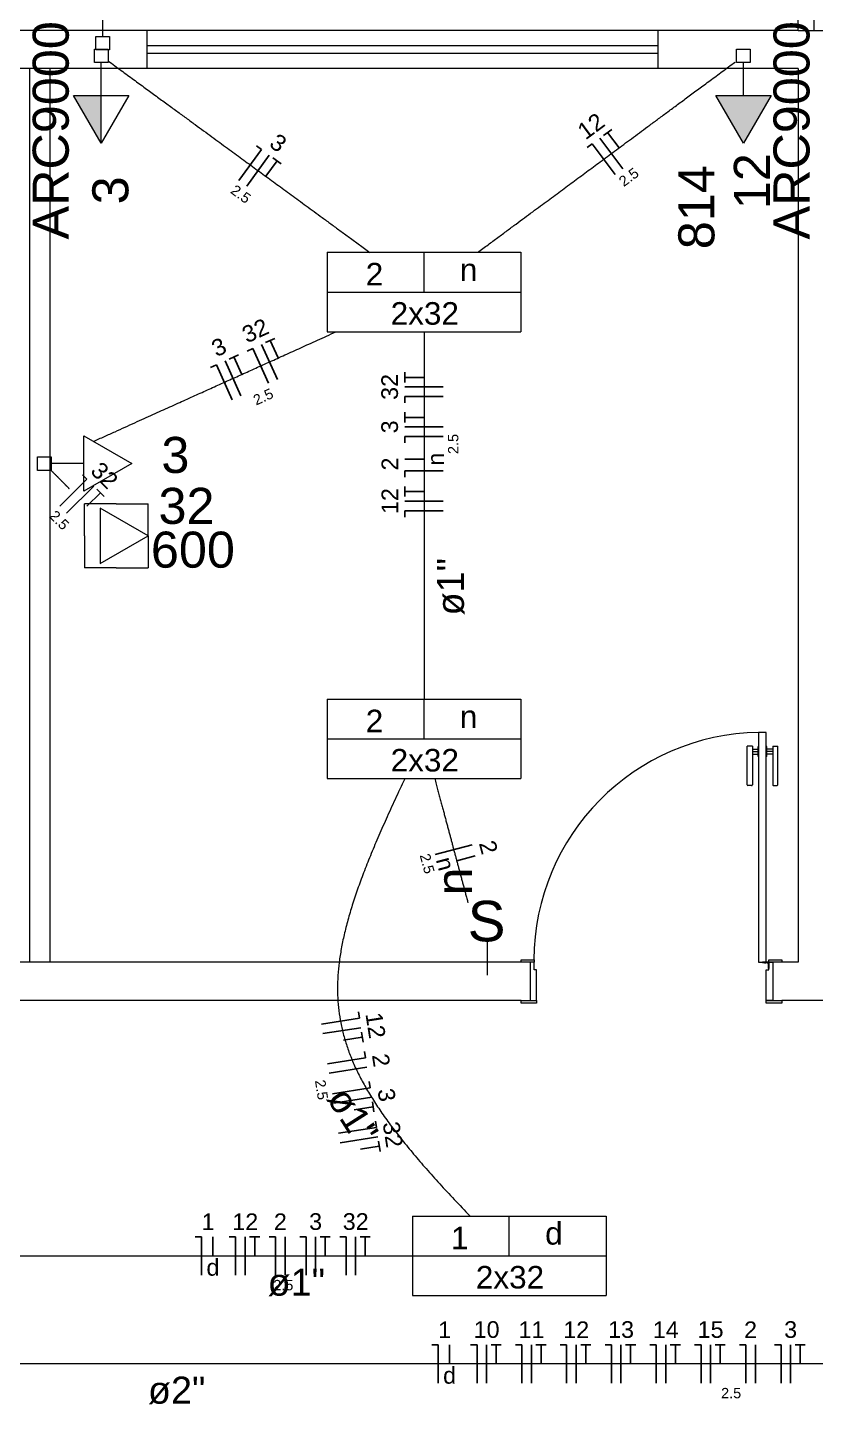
# Model space of a CAD drawing. Header units: millimetres. Extents: x -130 to 1399, y -90 to 1288.
# Drawn here: x 1115.65 to 1118.74, y 1243.83 to 1249.23 of the extents above; entities that cross this region are included whole.
import ezdxf

# ---------------------------------------------------------------- set-up
doc = ezdxf.new("R2010")
doc.units = ezdxf.units.MM
doc.header["$LTSCALE"] = 0.01
doc.linetypes.add('DOT2', pattern=[3.175, 0, -3.175])
for name, color, linetype, lineweight in [('Arquitetura', 134, 'Continuous', 5), ('EL-Condutos', 3, 'Continuous', 13), ('EL-Fios', 9, 'Continuous', 25), ('EL-Textos condutos', 7, 'Continuous', 20), ('EL-Textos fios', 7, 'Continuous', 20), ('EL-Textos pontos', 5, 'Continuous', 20), ('P-SIMBOL', 5, 'Continuous', 5)]:
    doc.layers.add(name, color=color, linetype=linetype, lineweight=lineweight)
doc.styles.add('ARIAL', font='arial.ttf')

msp = doc.modelspace()

# ---------------------------------------------------------------- hatches: boundary and pattern name
at = {"layer": 'P-SIMBOL', "linetype": 'Continuous'}
for points in [[(1115.9425, 1248.9662), (1115.9425, 1248.7787), (1115.8343, 1248.9662)], [(1118.3486, 1248.9662), (1118.4569, 1248.7787), (1118.5651, 1248.9662)]]:
    msp.add_hatch(color=256, dxfattribs=at).paths.add_polyline_path(points)

# ---------------------------------------------------------------- linework, layer by layer
at = {"layer": 'Arquitetura'}
for p, q in [((1118.6714, 1249.2207), (1118.6714, 1251.2207)), ((1118.7319, 1251.2207), (1118.7319, 1249.2207)), ((1116.1214, 1249.2207), (1116.1214, 1249.0707)), ((1118.1214, 1249.2207), (1118.1214, 1249.0707)), ((1118.6714, 1249.2207), (1118.8219, 1249.2207)), ((1115.6614, 1249.0707), (1115.6614, 1245.5707)), ((1115.7414, 1249.0707), (1115.7414, 1245.5707)), ((1118.6714, 1249.0707), (1118.6714, 1245.5707)), ((1118.5404, 1245.5692), (1118.5434, 1245.5692)), ((1118.5549, 1245.5542), (1118.5549, 1245.5572))]:
    msp.add_line(p, q, dxfattribs=at)
at = {"layer": 'Arquitetura', "linetype": 'Continuous'}
for p, q in [((1118.6714, 1249.2207), (1107.2719, 1249.2207)), ((1118.1214, 1249.1607), (1116.1214, 1249.1607)), ((1118.1214, 1249.1307), (1116.1214, 1249.1307)), ((1118.6714, 1249.0707), (1112.8219, 1249.0707)), ((1117.5864, 1245.5707), (1112.8219, 1245.5707)), ((1118.6714, 1245.5707), (1118.6069, 1245.5707)), ((1117.5864, 1245.4207), (1112.6714, 1245.4207)), ((1118.8219, 1245.4207), (1118.6069, 1245.4207))]:
    msp.add_line(p, q, dxfattribs=at)
at = {"layer": 'Arquitetura', "color": 2}
for p, q in [((1118.5464, 1246.4707), (1118.5164, 1246.4707)), ((1118.5164, 1246.4707), (1118.5164, 1245.5707)), ((1118.5464, 1245.5707), (1118.5464, 1246.4707)), ((1118.5164, 1245.5707), (1118.5464, 1245.5707))]:
    msp.add_line(p, q, dxfattribs=at)
at = {"layer": 'Arquitetura', "color": 3, "linetype": 'Continuous'}
for p, q in [((1118.4714, 1246.2657), (1118.4714, 1246.4172)), ((1118.4919, 1246.4172), (1118.4919, 1246.2657)), ((1118.5144, 1246.3762), (1118.5144, 1246.4157)), ((1118.5484, 1246.3762), (1118.5484, 1246.4157)), ((1118.5719, 1246.4172), (1118.5719, 1246.2657)), ((1118.5914, 1246.2657), (1118.5914, 1246.4172)), ((1118.4884, 1246.2627), (1118.4739, 1246.2627)), ((1118.5754, 1246.2627), (1118.5889, 1246.2627))]:
    msp.add_line(p, q, dxfattribs=at)
at = {"layer": 'Arquitetura', "color": 3}
for p, q in [((1118.4919, 1246.4172), (1118.4714, 1246.4172)), ((1118.4919, 1246.4057), (1118.5144, 1246.4057)), ((1118.4919, 1246.3957), (1118.5144, 1246.3957)), ((1118.4919, 1246.3857), (1118.5144, 1246.3857)), ((1118.5144, 1246.4157), (1118.5164, 1246.4157)), ((1118.5484, 1246.4157), (1118.5464, 1246.4157)), ((1118.5719, 1246.4057), (1118.5484, 1246.4057)), ((1118.5719, 1246.3957), (1118.5484, 1246.3957)), ((1118.5719, 1246.3857), (1118.5484, 1246.3857)), ((1118.5719, 1246.4172), (1118.5914, 1246.4172)), ((1118.5144, 1246.3762), (1118.5164, 1246.3762)), ((1118.5484, 1246.3762), (1118.5464, 1246.3762))]:
    msp.add_line(p, q, dxfattribs=at)
for points in [[(1117.5864, 1245.5807), (1117.6369, 1245.5807), (1117.6369, 1245.5707), (1117.5864, 1245.5707), (1117.5864, 1245.5807)], [(1118.5564, 1245.5807), (1118.6069, 1245.5807), (1118.6069, 1245.5707), (1118.5564, 1245.5707), (1118.5564, 1245.5807)], [(1117.5864, 1245.4207), (1117.6469, 1245.4207), (1117.6469, 1245.4107), (1117.5864, 1245.4107), (1117.5864, 1245.4207)], [(1118.5464, 1245.4207), (1118.5719, 1245.4207), (1118.6069, 1245.4207), (1118.6069, 1245.4107), (1118.5464, 1245.4107), (1118.5464, 1245.4207)]]:
    msp.add_lwpolyline(points, close=True, dxfattribs=at)
at = {"layer": 'Arquitetura', "color": 2}
for points in [[(1117.6469, 1245.5407), (1117.6369, 1245.5407), (1117.6369, 1245.5707), (1117.6214, 1245.5707), (1117.6214, 1245.4207), (1117.6469, 1245.4207), (1117.6469, 1245.5407)], [(1118.5464, 1245.5407), (1118.5564, 1245.5407), (1118.5564, 1245.5707), (1118.5719, 1245.5707), (1118.5719, 1245.4207), (1118.5464, 1245.4207), (1118.5464, 1245.5407)]]:
    msp.add_lwpolyline(points, close=True, dxfattribs=at)
at = {"layer": 'Arquitetura', "color": 1}
for points in [[(1118.5524, 1245.5697), (1118.5544, 1245.5707), (1118.5544, 1245.5707), (1118.5519, 1245.5707), (1118.5319, 1245.5707), (1118.5319, 1245.5697), (1118.5524, 1245.5697)], [(1118.5554, 1245.5662), (1118.5564, 1245.5682), (1118.5564, 1245.5682), (1118.5564, 1245.5657), (1118.5564, 1245.5457), (1118.5554, 1245.5457), (1118.5554, 1245.5662)]]:
    msp.add_lwpolyline(points, dxfattribs=at)
at = {"layer": 'Arquitetura'}
for points in [[(1118.5389, 1245.5687), (1118.5404, 1245.5692), (1118.5404, 1245.5697)], [(1118.5414, 1245.5687), (1118.5414, 1245.5682), (1118.5389, 1245.5682), (1118.5389, 1245.5687), (1118.5444, 1245.5687), (1118.5444, 1245.5682), (1118.5419, 1245.5682), (1118.5419, 1245.5687)], [(1118.5444, 1245.5687), (1118.5434, 1245.5692), (1118.5434, 1245.5697)], [(1118.5544, 1245.5587), (1118.5549, 1245.5572), (1118.5554, 1245.5572)], [(1118.5544, 1245.5557), (1118.5544, 1245.5557), (1118.5544, 1245.5532), (1118.5544, 1245.5532), (1118.5544, 1245.5587), (1118.5544, 1245.5587), (1118.5544, 1245.5562), (1118.5544, 1245.5562)], [(1118.5544, 1245.5532), (1118.5549, 1245.5542), (1118.5554, 1245.5542)]]:
    msp.add_lwpolyline(points, dxfattribs=at)
at = {"layer": 'Arquitetura', "color": 1}
msp.add_circle((1118.5544, 1245.5682), 0.0025, dxfattribs=at)
at = {"layer": 'Arquitetura'}
msp.add_arc((1118.5289, 1245.5787), 0.8921, 90.7769, 179.871, dxfattribs=at)
at = {"layer": 'Arquitetura', "color": 3, "linetype": 'Continuous'}
for centre, start, end in [((1118.4744, 1246.2657), 180, 260.538), ((1118.4889, 1246.2657), 260.538, 0), ((1118.5749, 1246.2657), 180, 279.462), ((1118.5884, 1246.2657), 279.462, 0)]:
    msp.add_arc(centre, 0.003, start, end, dxfattribs=at)
at = {"layer": 'EL-Condutos', "linetype": 'Continuous'}
for points in [[(1115.9695, 1249.101), (1116.0207, 1249.0635), (1116.0692, 1249.028), (1116.1149, 1248.9945), (1116.1582, 1248.9629), (1116.1991, 1248.9329), (1116.238, 1248.9045), (1116.2749, 1248.8775), (1116.31, 1248.8518), (1116.3435, 1248.8273), (1116.3756, 1248.8038), (1116.4064, 1248.7812), (1116.4362, 1248.7594), (1116.4651, 1248.7382), (1116.4934, 1248.7176), (1116.521, 1248.6973), (1116.5484, 1248.6773), (1116.5755, 1248.6574), (1116.6027, 1248.6375), (1116.6301, 1248.6175), (1116.6578, 1248.5972), (1116.6861, 1248.5765), (1116.715, 1248.5553), (1116.7449, 1248.5335), (1116.7759, 1248.5108), (1116.8081, 1248.4873), (1116.8417, 1248.4626), (1116.8769, 1248.4368), (1116.914, 1248.4097), (1116.953, 1248.3812), (1116.9941, 1248.3511)], [(1117.4164, 1248.3511), (1117.457, 1248.3811), (1117.4954, 1248.4095), (1117.5319, 1248.4365), (1117.5667, 1248.4622), (1117.5999, 1248.4868), (1117.6317, 1248.5103), (1117.6622, 1248.5329), (1117.6917, 1248.5547), (1117.7202, 1248.5758), (1117.7481, 1248.5964), (1117.7755, 1248.6167), (1117.8024, 1248.6366), (1117.8292, 1248.6564), (1117.856, 1248.6762), (1117.8829, 1248.6961), (1117.9102, 1248.7163), (1117.9379, 1248.7368), (1117.9664, 1248.7579), (1117.9957, 1248.7796), (1118.026, 1248.802), (1118.0575, 1248.8253), (1118.0904, 1248.8497), (1118.1249, 1248.8751), (1118.1611, 1248.9019), (1118.1991, 1248.9301), (1118.2393, 1248.9598), (1118.2817, 1248.9911), (1118.3265, 1249.0243), (1118.3739, 1249.0594), (1118.4241, 1249.0965)], [(1115.9116, 1247.6106), (1115.9551, 1247.6302), (1115.9965, 1247.6489), (1116.0361, 1247.6668), (1116.074, 1247.684), (1116.1103, 1247.7004), (1116.1451, 1247.7161), (1116.1786, 1247.7312), (1116.2108, 1247.7458), (1116.242, 1247.7599), (1116.2722, 1247.7735), (1116.3015, 1247.7868), (1116.3301, 1247.7997), (1116.3581, 1247.8123), (1116.3856, 1247.8248), (1116.4127, 1247.837), (1116.4397, 1247.8492), (1116.4665, 1247.8613), (1116.4933, 1247.8734), (1116.5203, 1247.8856), (1116.5475, 1247.8979), (1116.5751, 1247.9104), (1116.6033, 1247.9231), (1116.632, 1247.9361), (1116.6616, 1247.9495), (1116.692, 1247.9632), (1116.7234, 1247.9774), (1116.7559, 1247.9921), (1116.7898, 1248.0074), (1116.8249, 1248.0233), (1116.8616, 1248.0399)], [(1117.2064, 1248.0396), (1117.2064, 1247.9741), (1117.2064, 1247.9123), (1117.2064, 1247.8538), (1117.2064, 1247.7985), (1117.2064, 1247.746), (1117.2064, 1247.6961), (1117.2064, 1247.6485), (1117.2064, 1247.603), (1117.2064, 1247.5593), (1117.2064, 1247.5172), (1117.2064, 1247.4763), (1117.2064, 1247.4365), (1117.2064, 1247.3975), (1117.2064, 1247.359), (1117.2064, 1247.3207), (1117.2064, 1247.2825), (1117.2064, 1247.244), (1117.2064, 1247.2049), (1117.2064, 1247.1651), (1117.2064, 1247.1243), (1117.2064, 1247.0821), (1117.2064, 1247.0385), (1117.2064, 1246.993), (1117.2064, 1246.9454), (1117.2064, 1246.8955), (1117.2064, 1246.843), (1117.2064, 1246.7876), (1117.2064, 1246.7292), (1117.2064, 1246.6673), (1117.2064, 1246.6019)], [(1117.1307, 1246.2888), (1117.0928, 1246.2081), (1117.0578, 1246.1312), (1117.0255, 1246.0578), (1116.9961, 1245.9878), (1116.9696, 1245.9207), (1116.946, 1245.8566), (1116.9255, 1245.795), (1116.908, 1245.7358), (1116.8935, 1245.6788), (1116.8822, 1245.6237), (1116.8741, 1245.5703), (1116.8692, 1245.5184), (1116.8676, 1245.4678), (1116.8693, 1245.4181), (1116.8744, 1245.3693), (1116.8829, 1245.321), (1116.8948, 1245.2731), (1116.9103, 1245.2253), (1116.9292, 1245.1773), (1116.9518, 1245.1291), (1116.9781, 1245.0802), (1117.008, 1245.0306), (1117.0417, 1244.9799), (1117.0791, 1244.928), (1117.1204, 1244.8746), (1117.1655, 1244.8195), (1117.2146, 1244.7625), (1117.2676, 1244.7033), (1117.3247, 1244.6417), (1117.3858, 1244.5775)], [(1117.248, 1246.2904), (1117.2538, 1246.2687), (1117.2594, 1246.2478), (1117.2648, 1246.2278), (1117.2699, 1246.2084), (1117.275, 1246.1897), (1117.2798, 1246.1717), (1117.2845, 1246.1542), (1117.289, 1246.1373), (1117.2934, 1246.1209), (1117.2977, 1246.1048), (1117.3019, 1246.0892), (1117.306, 1246.074), (1117.31, 1246.059), (1117.3139, 1246.0443), (1117.3178, 1246.0297), (1117.3216, 1246.0154), (1117.3255, 1246.0011), (1117.3293, 1245.9869), (1117.3331, 1245.9727), (1117.3369, 1245.9585), (1117.3407, 1245.9442), (1117.3446, 1245.9298), (1117.3485, 1245.9152), (1117.3524, 1245.9003), (1117.3565, 1245.8852), (1117.3606, 1245.8698), (1117.3649, 1245.854), (1117.3692, 1245.8378), (1117.3737, 1245.8211), (1117.3783, 1245.8039)], [(1115.471, 1244.4207), (1115.5441, 1244.4207), (1115.6137, 1244.4207), (1115.6801, 1244.4207), (1115.7435, 1244.4207), (1115.8042, 1244.4207), (1115.8624, 1244.4207), (1115.9184, 1244.4207), (1115.9724, 1244.4207), (1116.0247, 1244.4207), (1116.0755, 1244.4207), (1116.1251, 1244.4207), (1116.1737, 1244.4207), (1116.2215, 1244.4207), (1116.2689, 1244.4207), (1116.316, 1244.4207), (1116.3631, 1244.4207), (1116.4104, 1244.4207), (1116.4583, 1244.4207), (1116.5069, 1244.4207), (1116.5564, 1244.4207), (1116.6072, 1244.4207), (1116.6595, 1244.4207), (1116.7136, 1244.4207), (1116.7696, 1244.4207), (1116.8278, 1244.4207), (1116.8885, 1244.4207), (1116.9519, 1244.4207), (1117.0183, 1244.4207), (1117.0879, 1244.4207), (1117.161, 1244.4207)], [(1120.257, 1243.9977), (1119.9703, 1243.9977), (1119.7014, 1243.9977), (1119.449, 1243.9977), (1119.2119, 1243.9977), (1118.9889, 1243.9977), (1118.7786, 1243.9977), (1118.5798, 1243.9977), (1118.3912, 1243.9977), (1118.2115, 1243.9977), (1118.0395, 1243.9977), (1117.8739, 1243.9977), (1117.7135, 1243.9977), (1117.557, 1243.9977), (1117.403, 1243.9977), (1117.2504, 1243.9977), (1117.0978, 1243.9977), (1116.9441, 1243.9977), (1116.7878, 1243.9977), (1116.6278, 1243.9977), (1116.4629, 1243.9977), (1116.2916, 1243.9977), (1116.1128, 1243.9977), (1115.9252, 1243.9977), (1115.7275, 1243.9977), (1115.5184, 1243.9977), (1115.2967, 1243.9977), (1115.0612, 1243.9977), (1114.8104, 1243.9977), (1114.5433, 1243.9977), (1114.2585, 1243.9977)], [(1118.0701, 1242.5504), (1118.1675, 1242.6111), (1118.2594, 1242.6684), (1118.3462, 1242.7225), (1118.4283, 1242.7737), (1118.5061, 1242.8222), (1118.58, 1242.8683), (1118.6505, 1242.9122), (1118.7179, 1242.9543), (1118.7827, 1242.9947), (1118.8453, 1243.0337), (1118.906, 1243.0715), (1118.9653, 1243.1085), (1119.0237, 1243.1449), (1119.0814, 1243.1809), (1119.1389, 1243.2167), (1119.1967, 1243.2528), (1119.2551, 1243.2892), (1119.3146, 1243.3263), (1119.3755, 1243.3642), (1119.4383, 1243.4034), (1119.5034, 1243.444), (1119.5711, 1243.4862), (1119.642, 1243.5304), (1119.7164, 1243.5768), (1119.7947, 1243.6256), (1119.8773, 1243.6771), (1119.9646, 1243.7316), (1120.0572, 1243.7892), (1120.1552, 1243.8504), (1120.2593, 1243.9152)]]:
    msp.add_spline(points, degree=3, dxfattribs=at)
at = {"layer": 'EL-Condutos', "linetype": 'DOT2', "ltscale": 0.05}
msp.add_spline([(1115.746, 1247.4973), (1115.7522, 1247.4911), (1115.7582, 1247.4851), (1115.764, 1247.4793), (1115.7696, 1247.4737), (1115.775, 1247.4682), (1115.7803, 1247.4629), (1115.7853, 1247.4578), (1115.7903, 1247.4529), (1115.7951, 1247.4481), (1115.7997, 1247.4434), (1115.8042, 1247.4388), (1115.8087, 1247.4344), (1115.8129, 1247.4301), (1115.8171, 1247.4259), (1115.8212, 1247.4218), (1115.8252, 1247.4178), (1115.8292, 1247.4138), (1115.833, 1247.4099), (1115.8368, 1247.4061), (1115.8406, 1247.4024), (1115.8442, 1247.3987), (1115.8479, 1247.395), (1115.8515, 1247.3913), (1115.8551, 1247.3877), (1115.8587, 1247.3841), (1115.8623, 1247.3805), (1115.8659, 1247.3769), (1115.8695, 1247.3732), (1115.8732, 1247.3696), (1115.8768, 1247.3659)], degree=3, dxfattribs=at)
at = {"layer": 'EL-Fios'}
for p, q in [((1117.9092, 1248.8089), (1117.9414, 1248.8327)), ((1117.9699, 1248.7605), (1117.9253, 1248.8208)), ((1116.5502, 1248.769), (1116.5703, 1248.7542)), ((1117.8449, 1248.7613), (1117.865, 1248.7762)), ((1117.9542, 1248.6556), (1117.865, 1248.7762)), ((1117.9844, 1248.6779), (1117.8952, 1248.7985)), ((1116.4817, 1248.6331), (1116.5703, 1248.7542)), ((1116.512, 1248.611), (1116.6006, 1248.732)), ((1116.5866, 1248.6494), (1116.6309, 1248.7099)), ((1116.6147, 1248.7217), (1116.647, 1248.6981)), ((1116.5862, 1247.9977), (1116.6226, 1248.0142)), ((1116.6353, 1247.9376), (1116.6044, 1248.0059)), ((1116.4434, 1247.9332), (1116.4799, 1247.9497)), ((1116.5133, 1247.9648), (1116.5361, 1247.9751)), ((1116.5978, 1247.8384), (1116.5361, 1247.9751)), ((1116.632, 1247.8538), (1116.5702, 1247.9905)), ((1116.3705, 1247.9003), (1116.3933, 1247.9106)), ((1116.4551, 1247.7739), (1116.3933, 1247.9106)), ((1116.4893, 1247.7893), (1116.4275, 1247.926)), ((1116.4925, 1247.8731), (1116.4617, 1247.9414)), ((1117.1314, 1247.8416), (1117.1314, 1247.8816)), ((1117.2064, 1247.8616), (1117.1314, 1247.8616)), ((1117.2814, 1247.8241), (1117.1314, 1247.8241)), ((1117.2814, 1247.7866), (1117.1314, 1247.7866)), ((1117.1314, 1247.7616), (1117.1314, 1247.7866)), ((1117.1314, 1247.685), (1117.1314, 1247.725)), ((1117.2064, 1247.705), (1117.1314, 1247.705)), ((1117.2814, 1247.6675), (1117.1314, 1247.6675)), ((1117.2814, 1247.63), (1117.1314, 1247.63)), ((1117.1314, 1247.605), (1117.1314, 1247.63)), ((1117.2064, 1247.541), (1117.1314, 1247.541)), ((1115.7801, 1247.3568), (1115.8864, 1247.4626)), ((1115.8688, 1247.4803), (1115.8864, 1247.4626)), ((1117.2814, 1247.4961), (1117.1314, 1247.4961)), ((1117.1314, 1247.4711), (1117.1314, 1247.4961)), ((1115.8066, 1247.3302), (1115.9129, 1247.436)), ((1115.8862, 1247.3565), (1115.9393, 1247.4094)), ((1115.9252, 1247.4236), (1115.9535, 1247.3953)), ((1117.1314, 1247.3945), (1117.1314, 1247.4345)), ((1117.2064, 1247.4145), (1117.1314, 1247.4145)), ((1117.2814, 1247.377), (1117.1314, 1247.377)), ((1117.2814, 1247.3395), (1117.1314, 1247.3395)), ((1117.1314, 1247.3145), (1117.1314, 1247.3395)), ((1117.2502, 1245.9922), (1117.3951, 1246.031)), ((1117.3343, 1245.9683), (1117.4067, 1245.9877)), ((1116.9492, 1245.376), (1116.953, 1245.3513)), ((1116.8048, 1245.3282), (1116.953, 1245.3513)), ((1116.8106, 1245.2911), (1116.9588, 1245.3143)), ((1116.8905, 1245.2656), (1116.9646, 1245.2772)), ((1116.9615, 1245.297), (1116.9677, 1245.2574)), ((1116.829, 1245.1734), (1116.9772, 1245.1965)), ((1116.9733, 1245.2212), (1116.9772, 1245.1965)), ((1116.8348, 1245.1364), (1116.983, 1245.1595)), ((1116.9917, 1245.1035), (1116.9955, 1245.0788)), ((1116.8473, 1245.0557), (1116.9955, 1245.0788)), ((1116.8531, 1245.0187), (1117.0013, 1245.0418)), ((1116.933, 1244.9932), (1117.0071, 1245.0047)), ((1117.004, 1245.0245), (1117.0102, 1244.985)), ((1116.8715, 1244.901), (1117.0197, 1244.9241)), ((1117.0158, 1244.9488), (1117.0197, 1244.9241)), ((1116.8773, 1244.8639), (1117.0255, 1244.887)), ((1117.0282, 1244.8697), (1117.0343, 1244.8302)), ((1116.9571, 1244.8384), (1117.0312, 1244.85)), ((1116.3098, 1244.4957), (1116.3348, 1244.4957)), ((1116.3348, 1244.3457), (1116.3348, 1244.4957)), ((1116.3796, 1244.4207), (1116.3796, 1244.4957)), ((1116.4436, 1244.4957), (1116.4686, 1244.4957)), ((1116.4686, 1244.3457), (1116.4686, 1244.4957)), ((1116.5061, 1244.3457), (1116.5061, 1244.4957)), ((1116.5236, 1244.4957), (1116.5636, 1244.4957)), ((1116.5436, 1244.4207), (1116.5436, 1244.4957)), ((1116.6003, 1244.4957), (1116.6253, 1244.4957)), ((1116.6253, 1244.3457), (1116.6253, 1244.4957)), ((1116.6628, 1244.3457), (1116.6628, 1244.4957)), ((1116.7194, 1244.4957), (1116.7444, 1244.4957)), ((1116.7444, 1244.3457), (1116.7444, 1244.4957)), ((1116.7819, 1244.3457), (1116.7819, 1244.4957)), ((1116.7994, 1244.4957), (1116.8394, 1244.4957)), ((1116.8194, 1244.4207), (1116.8194, 1244.4957)), ((1116.876, 1244.4957), (1116.901, 1244.4957)), ((1116.901, 1244.3457), (1116.901, 1244.4957)), ((1116.9385, 1244.3457), (1116.9385, 1244.4957)), ((1116.956, 1244.4957), (1116.996, 1244.4957)), ((1116.976, 1244.4207), (1116.976, 1244.4957)), ((1117.2363, 1244.0727), (1117.2613, 1244.0727)), ((1117.2613, 1243.9227), (1117.2613, 1244.0727)), ((1117.3061, 1243.9977), (1117.3061, 1244.0727)), ((1117.3889, 1244.0727), (1117.4139, 1244.0727)), ((1117.4139, 1243.9227), (1117.4139, 1244.0727)), ((1117.4514, 1243.9227), (1117.4514, 1244.0727)), ((1117.4689, 1244.0727), (1117.5089, 1244.0727)), ((1117.4889, 1243.9977), (1117.4889, 1244.0727)), ((1117.5643, 1244.0727), (1117.5893, 1244.0727)), ((1117.5893, 1243.9227), (1117.5893, 1244.0727)), ((1117.6268, 1243.9227), (1117.6268, 1244.0727)), ((1117.6443, 1244.0727), (1117.6843, 1244.0727)), ((1117.6643, 1243.9977), (1117.6643, 1244.0727)), ((1117.7397, 1244.0727), (1117.7647, 1244.0727)), ((1117.7647, 1243.9227), (1117.7647, 1244.0727)), ((1117.8022, 1243.9227), (1117.8022, 1244.0727)), ((1117.8197, 1244.0727), (1117.8597, 1244.0727)), ((1117.8397, 1243.9977), (1117.8397, 1244.0727)), ((1117.915, 1244.0727), (1117.94, 1244.0727)), ((1117.94, 1243.9227), (1117.94, 1244.0727)), ((1117.9775, 1243.9227), (1117.9775, 1244.0727)), ((1117.995, 1244.0727), (1118.0351, 1244.0727)), ((1118.015, 1243.9977), (1118.015, 1244.0727)), ((1118.0904, 1244.0727), (1118.1154, 1244.0727)), ((1118.1154, 1243.9227), (1118.1154, 1244.0727)), ((1118.1529, 1243.9227), (1118.1529, 1244.0727)), ((1118.1704, 1244.0727), (1118.2104, 1244.0727)), ((1118.1904, 1243.9977), (1118.1904, 1244.0727)), ((1118.2658, 1244.0727), (1118.2908, 1244.0727)), ((1118.2908, 1243.9227), (1118.2908, 1244.0727)), ((1118.3283, 1243.9227), (1118.3283, 1244.0727)), ((1118.3458, 1244.0727), (1118.3858, 1244.0727)), ((1118.3658, 1243.9977), (1118.3658, 1244.0727)), ((1118.4412, 1244.0727), (1118.4662, 1244.0727)), ((1118.4662, 1243.9227), (1118.4662, 1244.0727)), ((1118.5037, 1243.9227), (1118.5037, 1244.0727)), ((1118.5791, 1244.0727), (1118.6041, 1244.0727)), ((1118.6041, 1243.9227), (1118.6041, 1244.0727)), ((1118.6416, 1243.9227), (1118.6416, 1244.0727)), ((1118.6591, 1244.0727), (1118.6991, 1244.0727)), ((1118.6791, 1243.9977), (1118.6791, 1244.0727))]:
    msp.add_line(p, q, dxfattribs=at)
at = {"layer": 'P-SIMBOL'}
for p, q in [((1115.9477, 1249.3252), (1115.9477, 1249.1972)), ((1115.9212, 1249.1972), (1115.9743, 1249.1972)), ((1115.9212, 1249.1442), (1115.9212, 1249.1972)), ((1115.9743, 1249.1972), (1115.9743, 1249.1442)), ((1115.916, 1249.1472), (1115.969, 1249.1472)), ((1115.916, 1249.0942), (1115.916, 1249.1472)), ((1115.9743, 1249.1442), (1115.9212, 1249.1442)), ((1115.969, 1249.1472), (1115.969, 1249.0942)), ((1118.4304, 1249.1472), (1118.4834, 1249.1472)), ((1118.4304, 1249.0942), (1118.4304, 1249.1472)), ((1118.4834, 1249.1472), (1118.4834, 1249.0942)), ((1115.969, 1249.0942), (1115.916, 1249.0942)), ((1115.9425, 1248.9662), (1115.9425, 1249.0942)), ((1118.4834, 1249.0942), (1118.4304, 1249.0942)), ((1118.4569, 1248.9662), (1118.4569, 1249.0942)), ((1115.9425, 1248.7787), (1115.8343, 1248.9662)), ((1115.8343, 1248.9662), (1116.0508, 1248.9662)), ((1115.9425, 1248.7787), (1115.9425, 1248.9662)), ((1116.0508, 1248.9662), (1115.9425, 1248.7787)), ((1118.3486, 1248.9662), (1118.5651, 1248.9662)), ((1118.4569, 1248.7787), (1118.3486, 1248.9662)), ((1118.5651, 1248.9662), (1118.4569, 1248.7787)), ((1116.8272, 1248.3514), (1116.8272, 1248.0401)), ((1116.8272, 1248.3514), (1117.5857, 1248.3514)), ((1117.2064, 1248.1957), (1117.2064, 1248.3514)), ((1117.5857, 1248.3514), (1117.5857, 1248.0401)), ((1116.8272, 1248.1957), (1117.5857, 1248.1957)), ((1116.8272, 1248.0401), (1117.5857, 1248.0401)), ((1115.8742, 1247.6321), (1116.0617, 1247.5238)), ((1115.8742, 1247.4156), (1115.8742, 1247.6321)), ((1115.6932, 1247.4973), (1115.6932, 1247.5503)), ((1115.6932, 1247.5503), (1115.7462, 1247.5503)), ((1115.7462, 1247.5503), (1115.7462, 1247.4973)), ((1115.8742, 1247.5238), (1115.7462, 1247.5238)), ((1116.0617, 1247.5238), (1115.8742, 1247.4156)), ((1115.7462, 1247.4973), (1115.6932, 1247.4973)), ((1115.8764, 1247.2408), (1115.8764, 1247.3658)), ((1116.0014, 1247.3658), (1115.8764, 1247.3658)), ((1116.0014, 1247.3658), (1116.1264, 1247.3658)), ((1116.1264, 1247.2408), (1116.1264, 1247.3658)), ((1115.9389, 1247.3491), (1115.9389, 1247.1326)), ((1116.1264, 1247.2408), (1115.9389, 1247.3491)), ((1115.8764, 1247.2408), (1115.8764, 1247.1158)), ((1115.9389, 1247.1326), (1116.1264, 1247.2408)), ((1116.1264, 1247.2408), (1116.1264, 1247.1158)), ((1116.0014, 1247.1158), (1115.8764, 1247.1158)), ((1116.0014, 1247.1158), (1116.1264, 1247.1158)), ((1116.8272, 1246.6014), (1116.8272, 1246.2901)), ((1116.8272, 1246.6014), (1117.5857, 1246.6014)), ((1117.2064, 1246.4457), (1117.2064, 1246.6014)), ((1117.5857, 1246.6014), (1117.5857, 1246.2901)), ((1116.8272, 1246.4457), (1117.5857, 1246.4457)), ((1116.8272, 1246.2901), (1117.5857, 1246.2901)), ((1117.4541, 1245.6492), (1117.4541, 1245.5207)), ((1117.1608, 1244.5764), (1117.1608, 1244.265)), ((1117.1608, 1244.5764), (1117.9193, 1244.5764)), ((1117.5401, 1244.4207), (1117.5401, 1244.5764)), ((1117.9193, 1244.5764), (1117.9193, 1244.265)), ((1117.1608, 1244.4207), (1117.9193, 1244.4207)), ((1117.1608, 1244.265), (1117.9193, 1244.265))]:
    msp.add_line(p, q, dxfattribs=at)

# ---------------------------------------------------------------- texts
at = {"layer": 'EL-Textos condutos', "char_height": 0.1059, "width": 0.38124, "attachment_point": 8, "line_spacing_factor": 0.798, "style": 'ARIAL'}
for insert, rotation in [((1117.3653, 1247.0416), 90.0002), ((1116.8807, 1244.9414), 302.4636)]:
    msp.add_mtext('ø1"', dxfattribs=dict(at, insert=insert, rotation=rotation))
for s, insert in [('ø1"', (1116.7063, 1244.2621)), ('ø2"', (1116.2378, 1243.8391))]:
    msp.add_mtext(s, dxfattribs=dict(at, insert=insert))
at = {"layer": 'EL-Textos fios', "attachment_point": 8, "line_spacing_factor": 0.798, "style": 'ARIAL'}
for s, insert, char_height, width, rotation in [('12', (1117.8794, 1248.8194), 0.06531, 0.156732, 36.4917), ('3', (1116.616, 1248.753), 0.0653, 0.078366, 323.8014), ('2.5', (1118.0203, 1248.6294), 0.04059, 0.146142, 36.4917), ('2.5', (1116.4767, 1248.5624), 0.04059, 0.146142, 323.8014), ('32', (1116.5594, 1248.0143), 0.06531, 0.156732, 24.3163), ('3', (1116.4169, 1247.9498), 0.0653, 0.078366, 24.3163), ('32', (1117.1052, 1247.8241), 0.06531, 0.156732, 90.0002), ('2.5', (1116.5852, 1247.7668), 0.04059, 0.146142, 24.3163), ('3', (1117.1052, 1247.6676), 0.0653, 0.078366, 90.0002), ('2.5', (1117.3414, 1247.6006), 0.04059, 0.146142, 90.0002), ('32', (1115.9315, 1247.4543), 0.06531, 0.156732, 314.869), ('2', (1117.1052, 1247.5221), 0.0653, 0.078366, 90.0002), ('n', (1117.2847, 1247.5411), 0.0653, 0.078366, 90.0002), ('12', (1117.1052, 1247.3771), 0.06531, 0.156732, 90.0002), ('2.5', (1115.7637, 1247.2876), 0.04059, 0.146142, 314.869), ('2', (1117.4271, 1246.0127), 0.0653, 0.078366, 284.9892), ('2.5', (1117.1987, 1245.9516), 0.04059, 0.146142, 284.9892), ('n', (1117.2586, 1245.9482), 0.0653, 0.078366, 284.9892), ('12', (1116.9845, 1245.3184), 0.06531, 0.156732, 278.8643), ('2', (1117.006, 1245.1819), 0.0653, 0.078366, 278.8643), ('2.5', (1116.7845, 1245.0682), 0.04059, 0.146142, 278.8643), ('3', (1117.027, 1245.0459), 0.0653, 0.078366, 278.8643), ('32', (1117.051, 1244.8909), 0.06531, 0.156732, 278.8643)]:
    msp.add_mtext(s, dxfattribs=dict(at, insert=insert, char_height=char_height, width=width, rotation=rotation))
for s, insert, char_height, width in [('1', (1116.3608, 1244.5217), 0.0653, 0.078366), ('12', (1116.5063, 1244.5217), 0.06531, 0.156732), ('2', (1116.6438, 1244.5217), 0.0653, 0.078366), ('3', (1116.7818, 1244.5217), 0.0653, 0.078366), ('32', (1116.9388, 1244.5217), 0.06531, 0.156732), ('d', (1116.3798, 1244.3422), 0.0653, 0.078366), ('2.5', (1116.6553, 1244.2855), 0.04059, 0.146142), ('1', (1117.2873, 1244.0987), 0.0653, 0.078366), ('10', (1117.4513, 1244.0987), 0.06531, 0.156732), ('11', (1117.6268, 1244.0987), 0.06531, 0.156732), ('12', (1117.8023, 1244.0987), 0.06531, 0.156732), ('13', (1117.9778, 1244.0987), 0.06531, 0.156732), ('14', (1118.1528, 1244.0987), 0.06531, 0.156732), ('15', (1118.3283, 1244.0987), 0.06531, 0.156732), ('2', (1118.4848, 1244.0987), 0.0653, 0.078366), ('3', (1118.6418, 1244.0987), 0.0653, 0.078366), ('d', (1117.3063, 1243.9192), 0.0653, 0.078366), ('2.5', (1118.4088, 1243.8625), 0.04059, 0.146142)]:
    msp.add_mtext(s, dxfattribs=dict(at, insert=insert, char_height=char_height, width=width))
at = {"layer": 'EL-Textos pontos', "char_height": 0.1412, "attachment_point": 8, "rotation": 90.0002, "line_spacing_factor": 0.798, "style": 'ARIAL'}
for s, insert, width in [('ARC9000', (1115.8172, 1248.8291), 1.18608), ('ARC9000', (1118.7177, 1248.8291), 1.18608), ('12', (1118.5607, 1248.6301), 0.33888), ('814', (1118.3452, 1248.5281), 0.50832), ('3', (1116.0507, 1248.5941), 0.16944), ('n', (1117.3942, 1245.8871), 0.16944)]:
    msp.add_mtext(s, dxfattribs=dict(at, insert=insert, width=width))
at = {"layer": 'EL-Textos pontos', "attachment_point": 8, "line_spacing_factor": 0.798, "style": 'ARIAL'}
for s, insert, char_height, width in [('2', (1117.0123, 1248.2217), 0.0882, 0.1059), ('n', (1117.3808, 1248.2387), 0.0882, 0.1059), ('2x32', (1117.2093, 1248.0667), 0.08825, 0.4236), ('3', (1116.2328, 1247.4852), 0.1412, 0.16944), ('32', (1116.2763, 1247.2857), 0.1412, 0.33888), ('600', (1116.3013, 1247.1142), 0.1412, 0.50832), ('2', (1117.0123, 1246.4717), 0.0882, 0.1059), ('n', (1117.3808, 1246.4887), 0.0882, 0.1059), ('2x32', (1117.2093, 1246.3167), 0.08825, 0.4236), ('d', (1117.7148, 1244.4637), 0.0882, 0.1059), ('1', (1117.3458, 1244.4467), 0.0882, 0.1059), ('2x32', (1117.5428, 1244.2917), 0.08825, 0.4236)]:
    msp.add_mtext(s, dxfattribs=dict(at, insert=insert, char_height=char_height, width=width))
at = {"layer": 'P-SIMBOL', "insert": (1117.3773, 1245.6505), "char_height": 0.1588, "width": 0.19062, "attachment_point": 7, "rotation": 0.0008, "line_spacing_factor": 0.798, "style": 'ARIAL'}
msp.add_mtext('S', dxfattribs=at)

doc.saveas('drawing.dxf')
